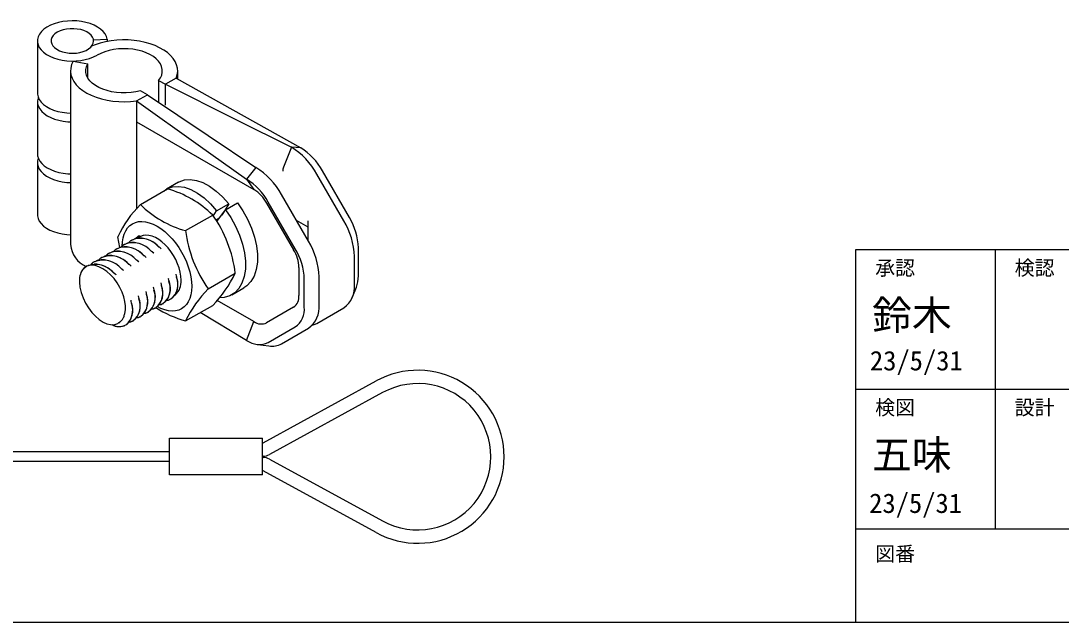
# Model space of a CAD drawing. Units: millimetres on the paper. Extents: x -141 to 141, y -98 to 97.
# Drawn here: x -31.9 to 46.4, y -98.2 to -52.9 of the extents above; entities that cross this region are included whole.
import ezdxf
from ezdxf.enums import TextEntityAlignment as Align

# ---------------------------------------------------------------- set-up
doc = ezdxf.new("R2010")
doc.units = ezdxf.units.MM
doc.layers.add('0-0_文字･図枠･寸法', color=7, linetype='Continuous')
doc.layers.add('0-4_BBクリッパー', color=7, linetype='Continuous')
doc.styles.add('ＭＳ ゴシック', font='')
doc.styles.get('ＭＳ ゴシック').set_extended_font_data('MS Gothic')

msp = doc.modelspace()

# ---------------------------------------------------------------- linework, layer by layer
at = {"layer": '0-0_文字･図枠･寸法'}
for p, q in [((41.404, -70.162), (41.404, -91.162)), ((62.404, -80.662), (30.904, -80.662)), ((140.904, -91.162), (30.904, -91.162)), ((-141.096, -98.162), (140.904, -98.162))]:
    msp.add_line(p, q, dxfattribs=at)
msp.add_lwpolyline([(140.904, -70.162), (30.904, -70.162), (30.904, -98.162)], dxfattribs=at)
at = {"layer": '0-4_BBクリッパー'}
for p, q in [((-30.63, -54.456), (-30.63, -58.375)), ((-26.413, -54.376), (-25.393, -54.324)), ((-25.393, -54.324), (-25.393, -54.496)), ((-26.541, -54.826), (-26.541, -54.844)), ((-26.419, -55.662), (-26.152, -55.527)), ((-27.95, -55.984), (-26.854, -56.189)), ((-26.854, -57.216), (-26.854, -56.189)), ((-28.147, -56.703), (-28.147, -69.765)), ((-20.084, -57.304), (-20.084, -56.703)), ((-21.517, -57.419), (-21.517, -59.065)), ((-21.517, -57.419), (-21.009, -57.713)), ((-20.194, -57.243), (-21.009, -57.713)), ((-21.009, -59.28), (-21.009, -57.713)), ((-20.194, -57.243), (-10.83, -62.501)), ((-23.181, -58.966), (-22.366, -58.496)), ((-22.366, -58.496), (-22.875, -58.203)), ((-30.63, -59.028), (-30.63, -62.947)), ((-23.181, -58.966), (-23.181, -60.534)), ((-23.181, -60.534), (-23.181, -67.104)), ((-23.181, -60.534), (-14.351, -65.631)), ((-11.535, -62.438), (-12.118, -63.942)), ((-10.83, -62.501), (-11.535, -62.438)), ((-30.63, -63.6), (-30.63, -67.519)), ((-14.194, -63.973), (-14.899, -64.851)), ((-14.899, -64.851), (-14.351, -65.631)), ((-7.586, -67.98), (-9.615, -64.465)), ((-7.168, -67.739), (-9.198, -64.224)), ((-22.883, -66.76), (-20.847, -65.585)), ((-20.026, -65.074), (-20.931, -65.596)), ((-10.245, -69.515), (-12.274, -66)), ((-17.403, -67.621), (-17.153, -67.219)), ((-17.153, -67.219), (-16.248, -66.697)), ((-17.144, -68.028), (-16.48, -67.157)), ((-16.248, -66.697), (-16.775, -67.544)), ((-16.503, -67.188), (-16.534, -67.156)), ((-13.391, -66.644), (-11.362, -70.16)), ((-11.238, -70.088), (-13.268, -66.573)), ((-19.487, -68.721), (-17.451, -67.545)), ((-16.985, -67.819), (-17.199, -67.942)), ((-10.263, -68.465), (-11.145, -67.956)), ((-10.263, -69.484), (-10.263, -67.976)), ((-24.429, -69.981), (-24.581, -69.176)), ((-23.532, -69.422), (-23.541, -69.427)), ((-22.966, -69.095), (-22.975, -69.1)), ((-25.229, -70.401), (-25.238, -70.406)), ((-24.663, -70.075), (-24.672, -70.08)), ((-24.097, -69.748), (-24.106, -69.753)), ((-6.493, -72.118), (-6.493, -70.013)), ((-26.36, -71.054), (-26.369, -71.059)), ((-25.794, -70.728), (-25.803, -70.733)), ((-6.791, -72.761), (-6.791, -70.655)), ((-26.929, -71.394), (-27.2, -71.607)), ((-26.934, -71.386), (-27.11, -71.514)), ((-26.925, -71.381), (-26.934, -71.386)), ((-26.748, -71.321), (-26.813, -71.354)), ((-20.192, -72.035), (-20.198, -71.992)), ((-17.789, -73.097), (-15.753, -71.922)), ((-10.964, -71.497), (-10.964, -73.603)), ((-21.323, -72.688), (-21.33, -72.645)), ((-20.757, -72.361), (-20.764, -72.318)), ((-10.562, -74.468), (-10.562, -72.363)), ((-9.45, -74.296), (-9.45, -72.191)), ((-22.454, -73.341), (-22.461, -73.297)), ((-21.888, -73.014), (-21.895, -72.971)), ((-16.011, -73.544), (-15.106, -73.021)), ((-6.969, -73.776), (-6.644, -72.982)), ((-23.585, -73.994), (-23.592, -73.951)), ((-23.019, -73.668), (-23.026, -73.624)), ((-21.165, -74.195), (-21.156, -74.19)), ((-20.6, -73.869), (-20.59, -73.864)), ((-19.487, -75.513), (-17.451, -74.338)), ((-14.351, -75.559), (-17.118, -73.961)), ((-22.296, -74.848), (-22.287, -74.843)), ((-21.731, -74.522), (-21.722, -74.517)), ((-14.899, -76.972), (-18.397, -74.884)), ((-11.362, -74.482), (-13.391, -75.654)), ((-9.615, -75.69), (-7.586, -74.518)), ((-24.499, -75.625), (-24.436, -75.589)), ((-24.437, -75.598), (-24.493, -75.636)), ((-24.485, -75.632), (-24.443, -75.62)), ((-24.466, -75.621), (-24.466, -75.62)), ((-23.993, -75.828), (-23.984, -75.823)), ((-23.427, -75.501), (-23.418, -75.496)), ((-22.862, -75.175), (-22.853, -75.17)), ((-14.899, -76.972), (-14.351, -75.559)), ((-13.268, -77.134), (-11.238, -75.962)), ((-12.274, -77.226), (-10.245, -76.054)), ((-14.076, -77.272), (-13.226, -77.388)), ((-13.659, -84.674), (-5.153, -80.019)), ((-4.673, -80.896), (-13.179, -85.551)), ((-20.701, -84.327), (-13.701, -84.327)), ((-20.701, -87.077), (-20.701, -84.327)), ((-13.701, -87.077), (-13.701, -84.327)), ((-13.701, -84.674), (-13.659, -84.674)), ((-50.528, -85.327), (-20.701, -85.327)), ((-20.701, -86.077), (-50.528, -86.077)), ((-13.659, -85.674), (-13.701, -85.674)), ((-13.701, -85.774), (-13.659, -85.774)), ((-13.179, -85.896), (-4.673, -90.551)), ((-13.659, -86.774), (-13.701, -86.774)), ((-5.153, -91.429), (-13.659, -86.774)), ((-13.701, -87.077), (-20.701, -87.077))]:
    msp.add_line(p, q, dxfattribs=at)
for points in [[(-25.393, -54.324), (-25.448, -54.122), (-25.549, -53.926), (-25.696, -53.74), (-25.884, -53.566), (-26.112, -53.409), (-26.374, -53.271), (-26.665, -53.155), (-26.982, -53.062), (-27.317, -52.995), (-27.664, -52.955), (-28.018, -52.942), (-28.372, -52.957), (-28.719, -52.999), (-29.053, -53.067), (-29.368, -53.162), (-29.658, -53.279), (-29.918, -53.419), (-30.143, -53.577), (-30.329, -53.751), (-30.472, -53.938), (-30.571, -54.135), (-30.622, -54.338), (-30.626, -54.542), (-30.582, -54.745), (-30.491, -54.943), (-30.355, -55.132), (-30.175, -55.309), (-29.956, -55.47), (-29.702, -55.612), (-29.416, -55.734), (-29.105, -55.832), (-28.774, -55.905), (-28.429, -55.951), (-28.075, -55.97), (-27.721, -55.962), (-27.372, -55.926), (-27.035, -55.863), (-26.715, -55.775), (-26.419, -55.662)], [(-20.194, -57.243), (-20.116, -56.996), (-20.085, -56.745), (-20.101, -56.494), (-20.163, -56.246), (-20.271, -56.003), (-20.424, -55.768), (-20.62, -55.544), (-20.857, -55.333), (-21.131, -55.138), (-21.441, -54.962), (-21.781, -54.806), (-22.149, -54.671), (-22.539, -54.561), (-22.948, -54.475), (-23.37, -54.416), (-23.801, -54.383), (-24.236, -54.377), (-24.669, -54.398), (-25.096, -54.445), (-25.512, -54.52), (-25.911, -54.619), (-26.289, -54.743), (-26.562, -54.853)], [(-21.517, -57.419), (-21.381, -57.223), (-21.288, -57.018), (-21.242, -56.808), (-21.242, -56.597), (-21.289, -56.387), (-21.381, -56.182), (-21.518, -55.986), (-21.696, -55.801), (-21.914, -55.631), (-22.168, -55.478), (-22.453, -55.345), (-22.765, -55.235), (-23.099, -55.147), (-23.45, -55.086), (-23.811, -55.05), (-24.177, -55.041), (-24.542, -55.059), (-24.9, -55.103), (-25.246, -55.174), (-25.573, -55.269), (-25.877, -55.388), (-26.152, -55.527)], [(-27.95, -55.984), (-28.064, -56.234), (-28.13, -56.491), (-28.146, -56.75), (-28.112, -57.009), (-28.028, -57.264), (-27.895, -57.512), (-27.716, -57.75), (-27.492, -57.974), (-27.226, -58.183), (-26.921, -58.374), (-26.581, -58.544), (-26.211, -58.691), (-25.815, -58.813), (-25.397, -58.909), (-24.964, -58.978), (-24.52, -59.018), (-24.071, -59.03), (-23.623, -59.012), (-23.181, -58.966)], [(-22.875, -58.203), (-23.221, -58.283), (-23.581, -58.336), (-23.951, -58.362), (-24.324, -58.361), (-24.693, -58.331), (-25.052, -58.275), (-25.396, -58.192), (-25.718, -58.084), (-26.014, -57.953), (-26.277, -57.801), (-26.505, -57.631), (-26.692, -57.445), (-26.837, -57.246), (-26.936, -57.039), (-26.987, -56.826), (-26.991, -56.611), (-26.946, -56.397), (-26.854, -56.189)], [(-21.009, -57.713), (-15.703, -60.359), (-11.535, -62.438)], [(-30.63, -58.375), (-30.626, -58.461), (-30.582, -58.664), (-30.491, -58.862), (-30.355, -59.051), (-30.175, -59.227), (-29.956, -59.388), (-29.702, -59.531), (-29.416, -59.652), (-29.105, -59.75), (-28.774, -59.823), (-28.429, -59.87), (-28.147, -59.887)], [(-22.366, -58.496), (-17.79, -61.563), (-14.194, -63.973)], [(-30.569, -58.702), (-30.591, -58.768), (-30.628, -58.97), (-30.618, -59.173), (-30.561, -59.373), (-30.458, -59.567), (-30.312, -59.752), (-30.123, -59.923), (-29.897, -60.078), (-29.637, -60.215), (-29.347, -60.33), (-29.034, -60.422), (-28.702, -60.489), (-28.358, -60.529), (-28.147, -60.541)], [(-23.181, -58.966), (-18.543, -62.262), (-14.899, -64.851)], [(-30.63, -62.947), (-30.618, -63.092), (-30.561, -63.292), (-30.458, -63.486), (-30.312, -63.67), (-30.123, -63.842), (-29.897, -63.997), (-29.637, -64.134), (-29.347, -64.249), (-29.034, -64.34), (-28.702, -64.407), (-28.358, -64.448), (-28.147, -64.459)], [(-30.569, -63.273), (-30.571, -63.279), (-30.622, -63.481), (-30.626, -63.686), (-30.582, -63.889), (-30.491, -64.087), (-30.355, -64.276), (-30.175, -64.452), (-29.956, -64.613), (-29.702, -64.756), (-29.416, -64.877), (-29.105, -64.975), (-28.774, -65.048), (-28.429, -65.095), (-28.147, -65.112)], [(-12.118, -63.942), (-12.164, -64.094), (-12.179, -64.238)], [(-20.022, -65.081), (-19.965, -65.041), (-19.574, -64.904), (-19.139, -64.872), (-18.678, -64.941), (-18.195, -65.109), (-17.692, -65.378), (-17.188, -65.743), (-16.701, -66.188), (-16.248, -66.697)], [(-21.138, -65.753), (-20.87, -65.563), (-20.479, -65.427), (-20.044, -65.394), (-19.583, -65.463), (-19.1, -65.632), (-18.597, -65.901), (-18.093, -66.265), (-17.606, -66.711), (-17.153, -67.219)], [(-16.48, -67.157), (-16.081, -67.744), (-15.727, -68.383), (-15.432, -69.051), (-15.208, -69.725), (-15.06, -70.379), (-14.987, -71.012), (-14.994, -71.619), (-15.081, -72.177), (-15.247, -72.665), (-15.482, -73.068), (-15.785, -73.387), (-16.155, -73.618), (-16.581, -73.748), (-16.957, -73.769)], [(-16.48, -67.157), (-15.575, -66.635), (-15.176, -67.222), (-14.822, -67.86), (-14.527, -68.529), (-14.303, -69.202), (-14.155, -69.857), (-14.083, -70.49), (-14.089, -71.097), (-14.176, -71.654), (-14.342, -72.142), (-14.577, -72.545), (-14.88, -72.864), (-15.113, -73.01)], [(-30.63, -67.519), (-30.626, -67.605), (-30.582, -67.808), (-30.491, -68.005), (-30.355, -68.194), (-30.175, -68.371), (-29.956, -68.532), (-29.702, -68.675), (-29.416, -68.796), (-29.105, -68.894), (-28.774, -68.967), (-28.429, -69.013), (-28.147, -69.031)], [(-24.25, -69.89), (-24.233, -69.562), (-24.184, -69.256), (-24.103, -68.978), (-23.991, -68.73), (-23.849, -68.516), (-23.68, -68.338), (-23.484, -68.198), (-23.266, -68.099), (-23.027, -68.041), (-22.771, -68.026), (-22.5, -68.053), (-22.218, -68.121), (-21.93, -68.231), (-21.637, -68.381), (-21.345, -68.569), (-21.056, -68.793), (-20.774, -69.049), (-20.504, -69.334), (-20.247, -69.646), (-20.008, -69.98), (-19.79, -70.331), (-19.595, -70.696), (-19.425, -71.07), (-19.284, -71.448), (-19.171, -71.825), (-19.09, -72.197), (-19.041, -72.559), (-19.025, -72.906), (-19.041, -73.234), (-19.09, -73.539), (-19.171, -73.818), (-19.284, -74.065), (-19.425, -74.28), (-19.595, -74.458), (-19.79, -74.597), (-20.008, -74.697), (-20.247, -74.754), (-20.504, -74.77), (-20.774, -74.743)], [(-23.567, -69.612), (-23.867, -69.661), (-24.052, -69.756)], [(-23.535, -69.437), (-23.634, -69.487), (-23.788, -69.642)], [(-23.555, -69.468), (-23.65, -69.517), (-23.773, -69.64)], [(-23.001, -69.286), (-23.302, -69.335), (-23.487, -69.429)], [(-22.97, -69.111), (-23.068, -69.161), (-23.223, -69.316)], [(-22.989, -69.142), (-23.085, -69.19), (-23.207, -69.313)], [(-19.827, -72.443), (-19.844, -72.148), (-19.894, -71.84), (-19.977, -71.524), (-20.091, -71.205), (-20.233, -70.889), (-20.402, -70.584), (-20.593, -70.293), (-20.805, -70.023), (-21.031, -69.778), (-21.269, -69.564), (-21.514, -69.384), (-21.761, -69.242), (-22.005, -69.139), (-22.243, -69.079), (-22.47, -69.062), (-22.681, -69.088), (-22.873, -69.157), (-23.041, -69.268), (-23.049, -69.275)], [(-25.232, -70.417), (-25.33, -70.467), (-25.485, -70.622)], [(-24.698, -70.265), (-24.998, -70.314), (-25.183, -70.409)], [(-24.666, -70.09), (-24.765, -70.14), (-24.919, -70.295)], [(-24.686, -70.121), (-24.781, -70.17), (-24.904, -70.293)], [(-24.132, -69.939), (-24.433, -69.988), (-24.618, -70.082)], [(-24.101, -69.764), (-24.199, -69.814), (-24.354, -69.969)], [(-24.12, -69.795), (-24.216, -69.843), (-24.338, -69.966)], [(-21.895, -70.413), (-21.969, -70.347), (-22.044, -70.28)], [(-21.887, -70.418), (-21.996, -70.313), (-22.035, -70.287)], [(-21.328, -70.087), (-21.402, -70.021), (-21.476, -69.955)], [(-21.321, -70.092), (-21.43, -69.987), (-21.47, -69.961)], [(-26.363, -71.07), (-26.461, -71.12), (-26.616, -71.275)], [(-26.383, -71.101), (-26.478, -71.149), (-26.601, -71.272)], [(-25.829, -70.918), (-26.13, -70.967), (-26.314, -71.062)], [(-25.798, -70.743), (-25.896, -70.793), (-26.05, -70.948)], [(-25.817, -70.774), (-25.912, -70.823), (-26.035, -70.946)], [(-25.264, -70.592), (-25.564, -70.641), (-25.749, -70.735)], [(-25.252, -70.448), (-25.347, -70.496), (-25.47, -70.619)], [(-23.025, -71.066), (-23.1, -71), (-23.175, -70.932)], [(-23.018, -71.071), (-23.127, -70.966), (-23.167, -70.94)], [(-22.46, -70.739), (-22.535, -70.673), (-22.61, -70.606)], [(-22.453, -70.744), (-22.561, -70.64), (-22.601, -70.614)], [(-24.061, -74.958), (-24.012, -74.681), (-24.009, -74.372), (-24.05, -74.042), (-24.134, -73.698), (-24.262, -73.339), (-24.429, -72.987), (-24.635, -72.643), (-24.871, -72.324), (-25.132, -72.036), (-25.408, -71.789), (-25.705, -71.583), (-26.003, -71.434), (-26.293, -71.346), (-26.568, -71.32), (-26.84, -71.36)], [(-24.715, -72.051), (-24.824, -71.946), (-24.865, -71.918)], [(-24.714, -72.053), (-24.789, -71.986), (-24.865, -71.919)], [(-24.152, -71.723), (-24.227, -71.657), (-24.302, -71.589)], [(-24.149, -71.724), (-24.258, -71.619), (-24.298, -71.593)], [(-23.589, -71.394), (-23.664, -71.328), (-23.739, -71.26)], [(-23.584, -71.398), (-23.692, -71.293), (-23.732, -71.267)], [(-27.46, -72.242), (-27.472, -72.596), (-27.432, -72.977), (-27.34, -73.376), (-27.198, -73.781), (-27.015, -74.166), (-26.794, -74.533), (-26.544, -74.866), (-26.271, -75.162), (-25.986, -75.405), (-25.693, -75.595), (-25.411, -75.721), (-25.138, -75.789), (-24.884, -75.792), (-24.656, -75.731), (-24.575, -75.69)], [(-21.289, -72.853), (-21.309, -72.755), (-21.33, -72.656)], [(-20.722, -72.529), (-20.743, -72.432), (-20.763, -72.332)], [(-20.156, -72.205), (-20.177, -72.107), (-20.197, -72.008)], [(-22.421, -73.5), (-22.441, -73.402), (-22.462, -73.303)], [(-21.855, -73.177), (-21.875, -73.079), (-21.896, -72.979)], [(-23.553, -74.151), (-23.572, -74.056), (-23.592, -73.96)], [(-22.987, -73.823), (-23.007, -73.726), (-23.028, -73.627)], [(-21.706, -74.475), (-21.625, -74.434), (-21.448, -74.244)], [(-21.487, -74.286), (-21.338, -74.269), (-21.171, -74.185)], [(-21.483, -74.281), (-21.371, -74.268), (-21.211, -74.188)], [(-21.14, -74.148), (-21.059, -74.107), (-20.883, -73.917)], [(-20.922, -73.959), (-20.772, -73.942), (-20.605, -73.859)], [(-20.917, -73.954), (-20.806, -73.942), (-20.645, -73.861)], [(-20.575, -73.821), (-20.494, -73.781), (-20.317, -73.591)], [(-22.837, -75.127), (-22.756, -75.087), (-22.58, -74.897)], [(-22.619, -74.939), (-22.469, -74.922), (-22.302, -74.838)], [(-22.614, -74.934), (-22.502, -74.921), (-22.341, -74.841)], [(-22.271, -74.801), (-22.19, -74.76), (-22.014, -74.57)], [(-22.053, -74.612), (-21.903, -74.595), (-21.736, -74.512)], [(-22.048, -74.607), (-21.937, -74.595), (-21.777, -74.515)], [(-20.774, -74.743), (-21.056, -74.674), (-21.345, -74.564), (-21.615, -74.427)], [(-23.969, -75.781), (-23.887, -75.74), (-23.711, -75.55)], [(-23.745, -75.587), (-23.633, -75.574), (-23.474, -75.494)], [(-23.738, -75.59), (-23.6, -75.575), (-23.433, -75.491)], [(-23.403, -75.454), (-23.321, -75.413), (-23.145, -75.223)], [(-23.184, -75.265), (-23.035, -75.248), (-22.867, -75.165)], [(-23.18, -75.26), (-23.068, -75.248), (-22.908, -75.167)], [(-9.957, -75.827), (-9.813, -75.783), (-9.615, -75.69)]]:
    msp.add_lwpolyline(points, dxfattribs=at)
msp.add_lwpolyline([(-29.138, -53.803), (-29.313, -53.923), (-29.45, -54.058), (-29.546, -54.205), (-29.598, -54.359), (-29.603, -54.515), (-29.563, -54.67), (-29.478, -54.819), (-29.351, -54.957), (-29.185, -55.081), (-28.985, -55.187), (-28.757, -55.272), (-28.508, -55.333), (-28.244, -55.37), (-27.973, -55.38), (-27.703, -55.363), (-27.442, -55.32), (-27.197, -55.253), (-26.976, -55.162), (-26.784, -55.052), (-26.627, -54.924), (-26.51, -54.782), (-26.436, -54.632), (-26.407, -54.476), (-26.425, -54.32), (-26.488, -54.167), (-26.594, -54.023), (-26.741, -53.892), (-26.925, -53.776), (-27.139, -53.68), (-27.379, -53.607), (-27.637, -53.558), (-27.905, -53.535), (-28.176, -53.538), (-28.443, -53.568), (-28.697, -53.623), (-28.931, -53.702)], close=True, dxfattribs=at)
for centre, radius, start, end in [((-14.466, -67.138), 5.539, 28.85561, 58.04532), ((-13.321, -66.496), 4.708, 28.85562, 58.04532), ((-17.125, -68.673), 5.539, 28.85561, 58.04532), ((-17.391, -68.845), 4.708, 28.85562, 58.04532), ((-22.928, -73.113), 7.81, 45.46392, 74.54145), ((-15.816, -67.981), 2.769, 28.85561, 58.04532), ((-17.153, -72.592), 8.176, 134.49537, 155.30328), ((-17.499, -61.356), 7.628, 225.10876, 254.89661), ((-25.305, -73.11), 9.626, 7.09279, 35.31857), ((-12.327, -70.844), 5.539, 1.9565, 31.14372), ((-11.198, -70.174), 4.708, 1.95652, 31.14371), ((-9.934, -67.532), 9.626, 187.09276, 215.3186), ((-23.434, -71.398), 1.767, 38.90057, 111.84255), ((-23.543, -71.617), 2.009, 41.72996, 90.03163), ((-22.869, -71.072), 1.767, 38.90036, 111.83855), ((-22.978, -71.293), 2.011, 41.70254, 90.02134), ((-14.986, -72.38), 5.539, 1.9565, 31.14372), ((-26.155, -69.583), 2, 185.2096, 246.33207), ((-24.566, -72.051), 1.767, 38.90047, 111.84152), ((-24.674, -72.27), 2.008, 41.73661, 90.03356), ((-24, -71.725), 1.767, 38.90039, 111.83823), ((-24.108, -71.943), 2.008, 41.74263, 90.0356), ((-13.732, -71.592), 2.77, 1.95653, 31.14369), ((-15.268, -72.523), 4.708, 1.95652, 31.14371), ((-25.697, -72.704), 1.767, 38.90047, 111.84029), ((-25.806, -72.928), 2.013, 41.67386, 90.01067), ((-25.131, -72.378), 1.767, 38.90041, 111.83876), ((-25.24, -72.598), 2.01, 41.71277, 90.0254), ((-26.217, -72.371), 1.25, 150.01927, 174.03439), ((-26.376, -72.291), 1.071, 140.30939, 149.4894), ((-26.615, -72.076), 0.75, 107.44259, 141.25654), ((-26.262, -73.031), 1.767, 38.90038, 111.84028), ((-26.369, -73.25), 2.008, 41.50269, 90.09206), ((-23.887, -68.009), 9.026, 315.48467, 334.31399), ((-21.998, -73.096), 1.369, 307.64683, 23.46532), ((-22.273, -73.064), 1.635, 329.149, 19.18149), ((-21.434, -72.768), 1.371, 307.67691, 23.53333), ((-21.706, -72.739), 1.633, 329.1359, 19.14942), ((-21.144, -72.563), 1.322, 310.82796, 5.22779), ((-8.713, -72.95), 1.931, 305.69803, 5.62039), ((-8.764, -72.164), 2.272, 338.89352, 1.14127), ((-23.696, -74.074), 1.371, 307.66933, 23.52168), ((-23.977, -74.042), 1.642, 329.20632, 19.31883), ((-23.129, -73.749), 1.369, 307.65203, 23.47171), ((-23.409, -73.716), 1.639, 329.18643, 19.27098), ((-22.566, -73.421), 1.372, 307.68749, 23.56278), ((-22.841, -73.39), 1.637, 329.16779, 19.22663), ((-11.353, -79.425), 9.026, 135.48464, 154.31401), ((-24.826, -74.728), 1.37, 307.65435, 23.487), ((-25.11, -74.694), 1.644, 329.22365, 19.35997), ((-24.261, -74.401), 1.37, 307.66055, 23.48727), ((-24.546, -74.367), 1.645, 329.2324, 19.38098), ((-11.925, -73.697), 0.966, 305.6981, 5.62033), ((-11.372, -74.485), 1.931, 305.69803, 5.62039), ((-25.975, -74.47), 1.976, 337.88068, 345.67904), ((-17.047, -67.06), 8.798, 237.87116, 253.9008), ((-12.196, -74.629), 1.642, 305.69805, 5.62035), ((-24.5, -74.968), 0.969, 238.03706, 298.47251), ((-24.469, -74.961), 0.977, 238.12039, 298.74952), ((-25.182, -74.614), 1.236, 299.45441, 309.94487), ((-24.991, -74.878), 0.91, 311.40056, 338.39809), ((-13.789, -74.774), 0.966, 234.38182, 294.31395), ((-13.944, -75.638), 1.641, 234.38185, 294.31393), ((-12.988, -75.916), 1.492, 260.83696, 298.58936), ((-2.031, -85.724), 6.503, 0, 118.69139), ((-2.031, -85.724), 5.503, 241.30861, 118.69139), ((-13.659, -84.674), 1, 270, 298.69138), ((-13.659, -86.774), 1, 61.30862, 90), ((-2.031, -85.724), 6.503, 241.30861, 0)]:
    msp.add_arc(centre, radius, start, end, dxfattribs=at)

# ---------------------------------------------------------------- texts
at = {"layer": '0-0_文字･図枠･寸法', "style": 'ＭＳ ゴシック'}
for s, height, p in [('承認', 1.1, (32.378, -72.401)), ('検認', 1.1, (42.878, -72.401)), ('鈴木', 2.199, (32.144, -76.837)), ('23/5/31', 1.466, (31.985, -79.669)), ('検図', 1.1, (32.378, -82.901)), ('設計', 1.1, (42.878, -82.901)), ('五味', 2.199, (32.144, -87.337)), ('23/5/31', 1.466, (31.93, -90.389)), ('図番', 1.1, (32.378, -93.899))]:
    msp.add_text(s, height=height, dxfattribs=at).set_placement(p, align=Align.BOTTOM_LEFT)

doc.saveas('drawing.dxf')
